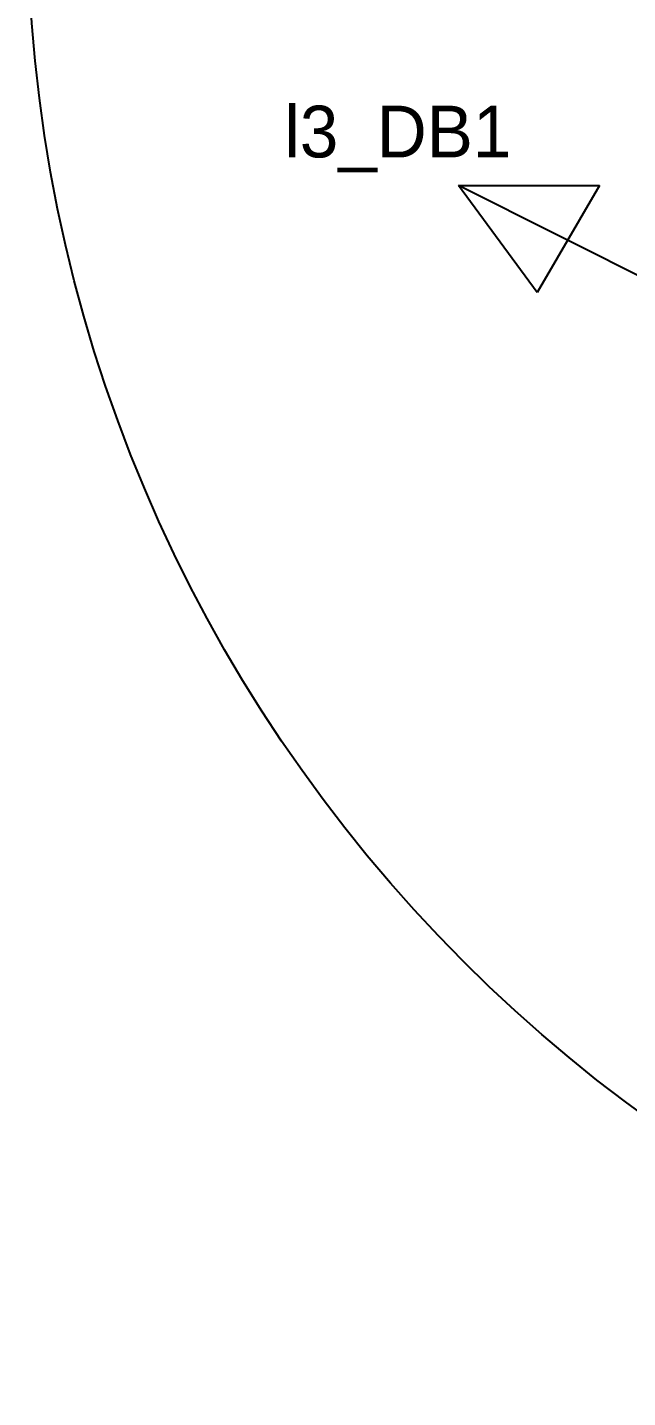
# Model space of a CAD drawing. Header units: metres. Extents: x -39 to 21688, y -24 to 9022.
# Drawn here: x -17.46 to -1.3, y -12.46 to 24.43 of the extents above; entities that cross this region are included whole.
import ezdxf

# ---------------------------------------------------------------- set-up
doc = ezdxf.new("R2010")
doc.units = ezdxf.units.M
doc.header["$MEASUREMENT"] = 0
doc.layers.add('AR-PUERTAS', color=2, linetype='Continuous')
doc.layers.add('AR-VENTANAS', color=2, linetype='Continuous')

msp = doc.modelspace()

# ---------------------------------------------------------------- linework, layer by layer
at = {"layer": 'AR-PUERTAS'}
msp.add_circle((22.62406, 27.62249), 40.08066, dxfattribs=at)
at = {"layer": 'AR-VENTANAS'}
for p, q in [((4.31894, 15.06504), (-5.84643, 20.16598)), ((-5.84643, 20.16598), (-2.04902, 20.16598)), ((-3.73358, 17.28485), (-5.84643, 20.16598)), ((-2.04902, 20.16598), (-3.73358, 17.28485))]:
    msp.add_line(p, q, dxfattribs=at)

# ---------------------------------------------------------------- texts
at = {"layer": 'AR-PUERTAS', "insert": (-10.53513, 22.31792), "char_height": 1.392967, "attachment_point": 1}
msp.add_mtext_dynamic_manual_height_columns('l3_DB1', width=1.3929665, gutter_width=6.96483, heights=[0], dxfattribs=at)

doc.saveas('drawing.dxf')
